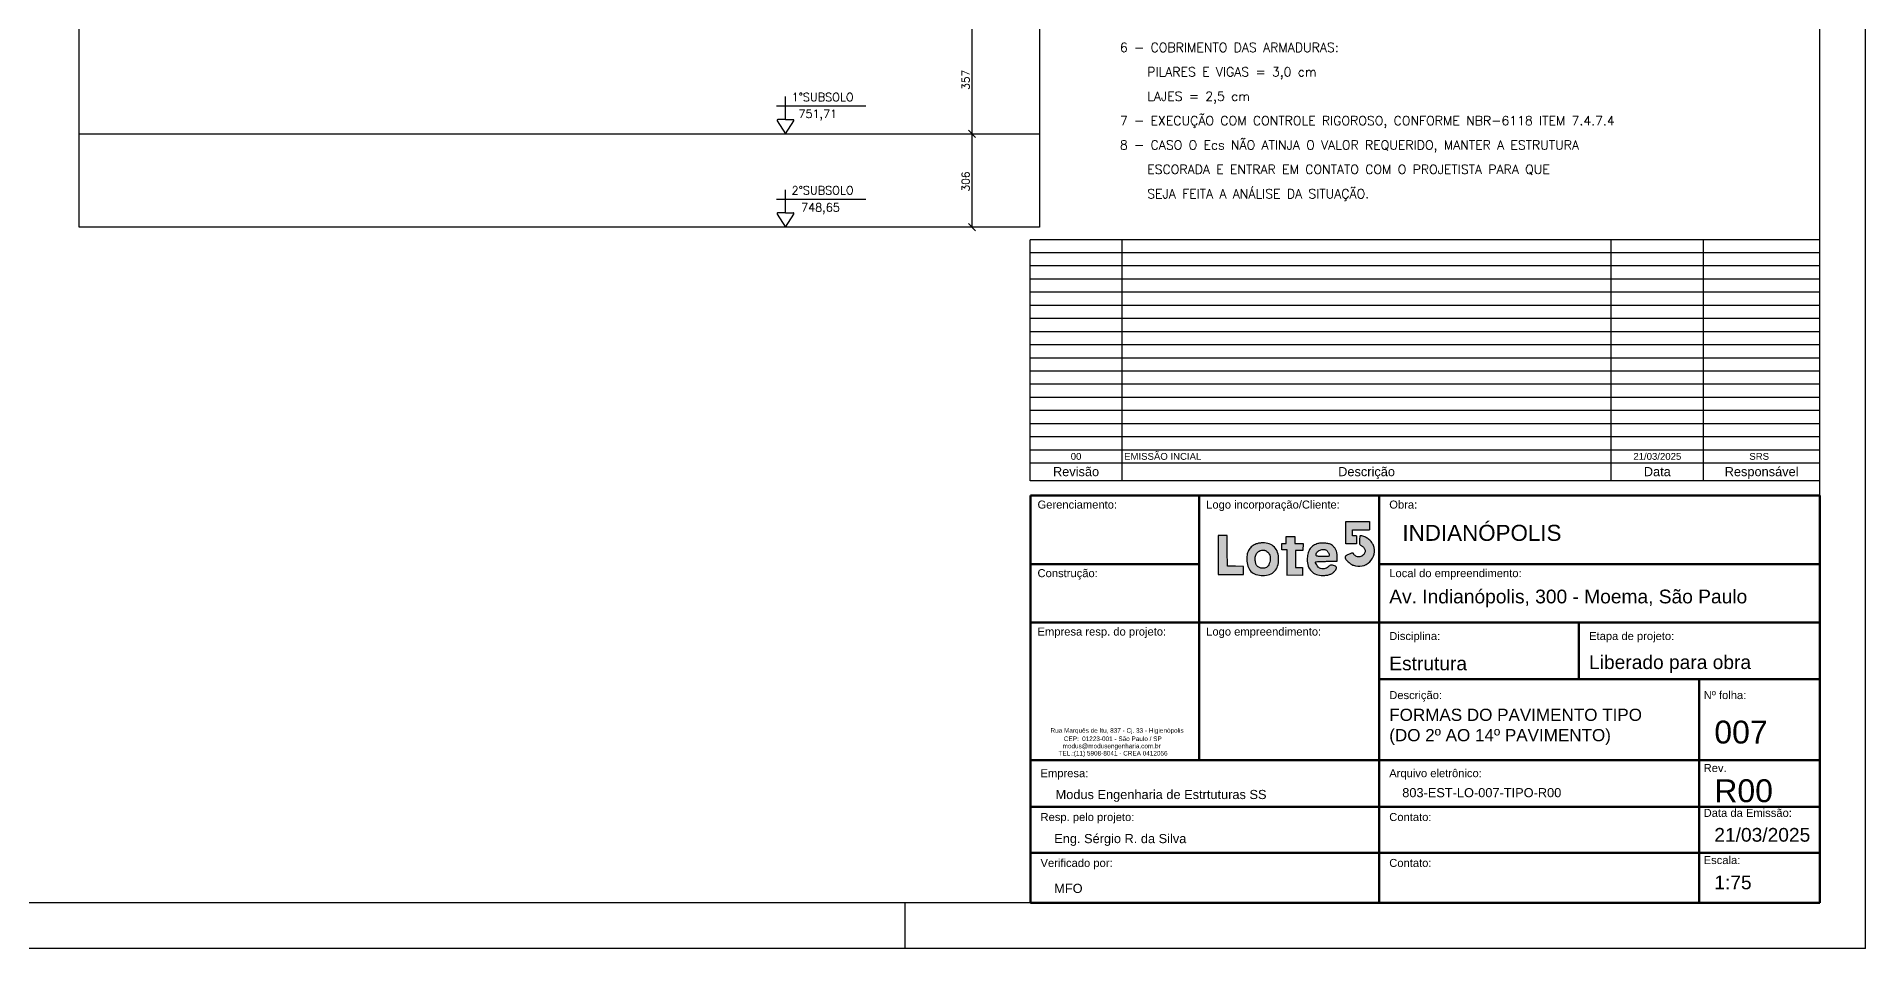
# Model space of a CAD drawing. Extents: x 39030 to 46920, y 0 to 4455.
# Drawn here: x 43921 to 46920, y 0 to 1496 of the extents above; entities that cross this region are included whole.
import ezdxf

# ---------------------------------------------------------------- set-up
doc = ezdxf.new("R2010")
doc.units = 0
doc.header["$LTSCALE"] = 75
doc.header["$MEASUREMENT"] = 0
doc.layers.get('0').update_dxf_attribs({"color": 3, "linetype": 'CONTINUOUS'})
for name, color, linetype in [('216', 3, 'CONTINUOUS'), ('222', 6, 'CONTINUOUS'), ('230', 3, 'CONTINUOUS'), ('231', 1, 'CONTINUOUS'), ('250', 1, 'CONTINUOUS')]:
    doc.layers.add(name, color=color, linetype=linetype)
for name, color, linetype, lineweight in [('A-DETL-THIN', 3, 'CONTINUOUS', 30), ('G-ANNO-TTLB', 6, 'CONTINUOUS', 50), ('G-ANO-TIT', 7, 'CONTINUOUS', 9)]:
    doc.layers.add(name, color=color, linetype=linetype, lineweight=lineweight)
doc.styles.add('Arial_12', font='arial.ttf', dxfattribs={"height": 0.001})
doc.styles.add('Arial_13', font='arial.ttf', dxfattribs={"height": 0.003})
doc.styles.add('Arial_14', font='arial.ttf', dxfattribs={"height": 0.00175})
doc.styles.add('Arial_15', font='arial.ttf', dxfattribs={"height": 0.005})
doc.styles.add('Arial_16', font='arial.ttf', dxfattribs={"height": 0.0035})
doc.styles.add('Arial_17', font='arial.ttf', dxfattribs={"height": 0.0015})
doc.styles.add('Arial_5', font='arial.ttf', dxfattribs={"height": 0.002})
doc.styles.get("Standard").update_dxf_attribs({"font": 'ROMANS.SHX'})

# ---------------------------------------------------------------- blocks, each defined once
blk = doc.blocks.new('lote 5')
at = {"linetype": 'Continuous', "true_color": 0x4554a5}
h = blk.add_hatch(color=175, dxfattribs=at)
h.dxf.hatch_style = 1
h.paths.add_polyline_path([(11, 48), (5.5, 48), (0, 48), (0, 24), (0, 0), (15.5, 0), (31, 0), (31, 5), (31, 9.9), (21.2, 10.2), (11.5, 10.5), (11.2, 29.2)])
h.paths.add_polyline_path([(37.9, 30.8, 0.084936), (35.7, 25.4, 0.054013), (35, 18.7, 0.076254), (36.3, 10.3, 0.121611), (40.1, 4, 0.121091), (46.3, 0.3, 0.075213), (54.8, -1, 0.079274), (63, 0.3, 0.122166), (69.1, 4.1, 0.119298), (72.7, 10.4, 0.073422), (74, 18.9, 0.079741), (72.7, 27.2, 0.113763), (68.8, 33.6, 0.115788), (62.6, 37.5, 0.084778), (54.5, 38.9, 0.027052), (52.7, 38.8, 0.016056), (50.6, 38.5, 0.016045), (48.4, 38.1, 0.026508), (46.7, 37.6, 0.076216), (41.6, 34.8, 0.092554)])
h.paths.add_polyline_path([(50.3, 28.9, -0.127794), (54.5, 30, -0.041315), (55.8, 29.9, -0.029052), (57.3, 29.6, -0.029465), (58.7, 29.1, -0.053017), (59.7, 28.5, -0.174394), (63.1, 23.7, -0.106368), (63.5, 16.8, -0.114375), (61, 10.6, -0.218011), (56.5, 8, -0.062111), (52.1, 8.1, -0.122868), (48.9, 9.4, -0.125878), (46.7, 12, -0.066941), (45.5, 16.1, -0.079418), (45.4, 21.4, -0.106796), (47.1, 25.9, -0.122388)], flags=16)
h = blk.add_hatch(color=175, dxfattribs=at)
h.dxf.hatch_style = 1
h.paths.add_polyline_path([(84.3, -0.7), (103.3, -0.9), (103.3, 8.9), (94.5, 8.9), (94.5, 29.5), (103.5, 29.6), (104.1, 38), (94, 38), (94, 46.6), (83.1, 46.6), (83.1, 38.2), (78, 38.2), (78, 30.3), (84.6, 30.3)])
h = blk.add_hatch(color=175, dxfattribs=at)
h.dxf.hatch_style = 1
h.paths.add_polyline_path([(145.5, 22.7, 0.038669), (145.1, 27.1, 0.075044), (144.1, 30.5, 0.076697), (142.1, 33.4, 0.042002), (138.8, 36.3, 0.103568), (135.5, 37.8, 0.038688), (130.4, 38.6, 0.038727), (125, 38.6, 0.069033), (120.7, 37.6, 0.076395), (115.6, 34.8, 0.090783), (111.9, 30.7, 0.083017), (109.8, 25.2, 0.053063), (109, 18.5, 0.077839), (110.3, 10.2, 0.118578), (114, 4.1, 0.119274), (120.1, 0.3, 0.079352), (128.2, -1, 0.034827), (133.1, -0.7, 0.056094), (137.1, 0.4, 0.06475), (140.3, 2.1, 0.070678), (142.9, 4.6, 0.05252), (144.5, 7.1, 0.188977), (144.6, 8.9, 0.203461), (143.5, 10.3, 0.061382), (140.9, 11.3, 0.028075), (138.8, 11.7, 0.097756), (137.4, 11.6, 0.099528), (136.2, 10.9, 0.029702), (134.7, 9.6, -0.083794), (132.4, 7.9, -0.077181), (129.6, 7.1, -0.07687), (126.7, 7.1, -0.082035), (123.9, 8, -0.102945), (122.4, 9.3, -0.031057), (120.6, 11.9, -0.025111), (119.1, 14.6, -0.415036), (119.6, 15.8, -0.001685), (123.4, 16, -0.005312), (127.7, 16.2, -0.003368), (132.6, 16.3), (145.5, 16.5)])
h.paths.add_polyline_path([(135.6, 22.8, -0.172618), (134.7, 22.3, -0.052233), (132.7, 22.1, -0.004945), (127.7, 22.2, -0.004965), (122.8, 22.4, -0.056436), (120.8, 22.8, -0.196706), (120, 23.4, -0.167259), (119.8, 24.5, -0.166753), (121.7, 28.2, -0.123934), (125.8, 30.5, -0.124843), (130.4, 30.6, -0.170256), (133.9, 28.4, -0.031108), (134.7, 27.2, -0.028485), (135.4, 25.9, -0.029637), (135.9, 24.7, -0.077582), (136, 23.8, -0.175193)], flags=16)
h.paths.add_polyline_path([(172.9, 37.6, 0.143338), (173.6, 36.6, 0.062298), (175, 35.7, -0.052748), (176, 35, -0.029639), (177.2, 34, -0.029212), (178.2, 32.9, -0.041879), (179, 31.7, -0.026096), (179.8, 30.1, -0.101625), (180, 29, -0.101625), (179.8, 27.9, -0.026095), (179, 26.2, -0.071265), (177, 23.6, -0.101562), (174.5, 22.1, -0.11176), (171.9, 21.7, -0.101333), (169.2, 22.4, -0.029919), (168, 23.1, -0.029589), (166.9, 23.9, -0.030964), (166.1, 24.8, -0.091595), (165.7, 25.5, 0.136181), (165.1, 26.2, 0.183723), (164.4, 26.4, 0.06924), (163, 26.1, 0.008384), (160.3, 25.1, 0.02358), (158.4, 24.3, 0.030227), (156.8, 23.3, 0.03105), (155.6, 22.4, 0.166559), (155.2, 21.7, 0.208588), (155.7, 19.5, 0.04086), (158.4, 16.3, 0.042098), (161.9, 13.3, 0.062387), (165.5, 11.4, 0.146494), (176.1, 10.6, 0.142355), (185.5, 15.8, 0.142493), (190.7, 25.1, 0.14685), (189.9, 35.7, 0.073862), (187.8, 39.5, 0.055813), (184.5, 43, 0.054226), (180.3, 45.7, 0.06006), (175.8, 47.4, 0.049988), (174.2, 47.6, 0.271112), (173.5, 47.2, 0.114882), (173.1, 46, 0.007003), (172.8, 42.4, 0.011174), (172.7, 39.1, 0.080533)])
at = {"linetype": 'Continuous', "true_color": 0xadddf7}
h = blk.add_hatch(color=141, dxfattribs=at)
h.dxf.hatch_style = 1
h.paths.add_polyline_path([(185, 54.9), (185, 64.9), (156, 64.9), (156, 37.6), (169.3, 37.6), (169.3, 47.6), (164.2, 47.6), (164.2, 54.9)])
at = {"linetype": 'Continuous'}
for p, q in [((83, 46.6), (94, 46.6)), ((83.1, 38.2), (83.1, 46.6)), ((94, 46.6), (94, 38)), ((156, 37.6), (156, 64.9)), ((156, 64.9), (185, 64.9)), ((164.2, 47.6), (164.2, 54.9)), ((164.2, 54.9), (185, 54.9)), ((169.3, 47.6), (164.2, 47.6)), ((169.3, 47.6), (169.3, 37.6)), ((185, 64.9), (185, 54.9)), ((78, 30.3), (78, 38.2)), ((78, 38.2), (83.1, 38.2)), ((84.6, 30.3), (78, 30.3)), ((84.3, -0.9), (84.6, 30.3)), ((94, 38), (104.1, 38)), ((103.5, 29.6), (94.5, 29.5)), ((94.5, 29.5), (94.5, 8.9)), ((104.1, 38), (103.5, 29.6)), ((169.3, 37.6), (156, 37.6)), ((94.5, 8.9), (103.3, 8.9)), ((103.3, 8.9), (103.3, -0.9)), ((103.3, -0.9), (84.3, -0.7))]:
    blk.add_line(p, q, dxfattribs=at)
blk.add_lwpolyline([(0, 24), (0, 0), (15.5, 0), (31, 0), (31, 5), (31, 9.9), (21.2, 10.2), (11.5, 10.5), (11.2, 29.2), (11, 48), (5.5, 48), (0, 48)], close=True)
for points in [[(172.8, 42.4, 0.011176), (172.7, 39.1, 0.080533), (172.9, 37.6, 0.143338), (173.6, 36.6, 0.062298), (175, 35.7, -0.052748), (176, 35, -0.029614), (177.2, 34, -0.029236), (178.2, 32.9, -0.041879), (179, 31.7, -0.026096), (179.8, 30.1, -0.101625), (180, 29, -0.101625), (179.8, 27.9, -0.026096), (179, 26.2, -0.071264), (177, 23.6, -0.101562), (174.5, 22.1, -0.11176), (171.9, 21.7, -0.101332), (169.2, 22.4, -0.029919), (168, 23.1, -0.029589), (166.9, 23.9, -0.030964), (166.1, 24.8, -0.091595), (165.7, 25.5, 0.136181), (165.1, 26.2, 0.183723), (164.4, 26.4, 0.06924), (163, 26.1, 0.008384), (160.3, 25.1, 0.023581), (158.4, 24.3, 0.030227), (156.8, 23.3, 0.03105), (155.6, 22.4, 0.166559), (155.2, 21.7, 0.208588), (155.7, 19.5, 0.04086), (158.4, 16.3, 0.042098), (161.9, 13.3, 0.062386), (165.5, 11.4, 0.146494), (176.1, 10.6, 0.142355), (185.5, 15.8, 0.142493), (190.7, 25.1, 0.14685), (189.9, 35.7, 0.073863), (187.8, 39.5, 0.055813), (184.5, 43, 0.054226), (180.3, 45.7, 0.06006), (175.8, 47.4, 0.049987), (174.2, 47.6, 0.271111), (173.5, 47.2, 0.114883), (173.1, 46, 0.007002)], [(46.7, 37.6, 0.076216), (41.6, 34.8, 0.092553), (37.9, 30.8, 0.084937), (35.7, 25.4, 0.054013), (35, 18.7, 0.076254), (36.3, 10.3, 0.12161), (40.1, 4, 0.121091), (46.3, 0.3, 0.075213), (54.8, -1, 0.079274), (63, 0.3, 0.122165), (69.1, 4.1, 0.119298), (72.7, 10.4, 0.073422), (74, 18.9, 0.079741), (72.7, 27.2, 0.113746), (68.8, 33.6, 0.115805), (62.6, 37.5, 0.084778), (54.5, 38.9, 0.027052), (52.7, 38.8, 0.016056), (50.6, 38.5, 0.016045), (48.4, 38.1, 0.026508)], [(59.7, 28.5, -0.174394), (63.1, 23.7, -0.106368), (63.5, 16.8, -0.114376), (61, 10.6, -0.218011), (56.5, 8, -0.062111), (52.1, 8.1, -0.122867), (48.9, 9.4, -0.125878), (46.7, 12, -0.066936), (45.5, 16.1, -0.079422), (45.4, 21.4, -0.106796), (47.1, 25.9, -0.122396), (50.3, 28.9, -0.127791), (54.5, 30, -0.041309), (55.8, 29.9, -0.029057), (57.3, 29.6, -0.02946), (58.7, 29.1, -0.053017)], [(120.7, 37.6, 0.076392), (115.6, 34.8, 0.090789), (111.9, 30.7, 0.083014), (109.8, 25.2, 0.053063), (109, 18.5, 0.077839), (110.3, 10.2, 0.118577), (114, 4.1, 0.119274), (120.1, 0.3, 0.079352), (128.2, -1, 0.034827), (133.1, -0.7, 0.056094), (137.1, 0.4, 0.06475), (140.3, 2.1, 0.070679), (142.9, 4.6, 0.052519), (144.5, 7.1, 0.188977), (144.6, 8.9, 0.203461), (143.5, 10.3, 0.061383), (140.9, 11.3, 0.028074), (138.8, 11.7, 0.097756), (137.4, 11.6, 0.099528), (136.2, 10.9, 0.029702), (134.7, 9.6, -0.083794), (132.4, 7.9, -0.077181), (129.6, 7.1, -0.076871), (126.7, 7.1, -0.082035), (123.9, 8, -0.102944), (122.4, 9.3, -0.031057), (120.6, 11.9, -0.025111), (119.1, 14.6, -0.317534), (119.3, 15.7, -0.184471), (119.8, 15.8, -0.00161), (123.4, 16, -0.005312), (127.7, 16.2, -0.003368), (132.6, 16.3), (145.5, 16.5), (145.5, 22.7, 0.038669), (145.1, 27.1, 0.075045), (144.1, 30.5, 0.076697), (142.1, 33.4, 0.042002), (138.8, 36.3, 0.103568), (135.5, 37.8, 0.038694), (130.4, 38.6, 0.038721), (125, 38.6, 0.069033)], [(133.9, 28.4, -0.031108), (134.7, 27.2, -0.028484), (135.4, 25.9, -0.029638), (135.9, 24.7, -0.077582), (136, 23.8, -0.175194), (135.6, 22.8, -0.172618), (134.7, 22.3, -0.052233), (132.7, 22.1, -0.004945), (127.7, 22.2, -0.004965), (122.8, 22.4, -0.056436), (120.8, 22.8, -0.196706), (120, 23.4, -0.167259), (119.8, 24.5, -0.166753), (121.7, 28.2, -0.123934), (125.8, 30.5, -0.124843), (130.4, 30.6, -0.170257)]]:
    blk.add_lwpolyline(points, format="xyb", close=True)

msp = doc.modelspace()

# ---------------------------------------------------------------- linework, layer by layer
for p, q in [((46920.1, 0), (46920.1, 4455)), ((45345.1, 0), (45345.1, 75)), ((46920.1, 0), (39030.1, 0))]:
    msp.add_line(p, q)
msp.add_lwpolyline([(45345.1, 0), (45345.1, 75)])
at = {"layer": '216'}
for p, q in [((45449, 1342), (45460.7, 1330.3)), ((45449, 1189), (45460.7, 1177.3))]:
    msp.add_line(p, q, dxfattribs=at)
at = {"layer": '222'}
for q in [(46845.1, 4380), (39217.6, 75)]:
    msp.add_line((46845.1, 75), q, dxfattribs=at)
at = {"layer": '230'}
msp.add_line((43991, 1336.1), (45565.6, 1336.1), dxfattribs=at)
msp.add_lwpolyline([(43991, 1516.1), (45565.6, 1516.1), (45565.6, 1183.1), (43991, 1183.1), (43991, 1516.1)], dxfattribs=at)
at = {"layer": '231'}
for p, q in [((45134.2, 1382.1), (45280.7, 1382.1)), ((45149.2, 1359.6), (45149.2, 1397.1)), ((45135.6, 1357.5), (45149.2, 1336.1)), ((45149.2, 1359.6), (45136.8, 1359.6)), ((45149.2, 1359.6), (45161.6, 1359.6)), ((45149.2, 1336.1), (45162.7, 1357.5)), ((45149.2, 1206.6), (45149.2, 1244.1)), ((45134.2, 1229.1), (45280.7, 1229.1)), ((45135.6, 1204.5), (45149.2, 1183.1)), ((45149.2, 1206.6), (45136.8, 1206.6)), ((45149.2, 1206.6), (45161.6, 1206.6)), ((45149.2, 1183.1), (45162.7, 1204.5))]:
    msp.add_line(p, q, dxfattribs=at)
for centre, start, end in [((45136.8, 1358.2), 90, 212.377), ((45161.6, 1358.2), 327.6277, 90), ((45136.8, 1205.2), 90, 212.377), ((45161.6, 1205.2), 327.6277, 90)]:
    msp.add_arc(centre, 1.36, start, end, dxfattribs=at)
at = {"layer": '250'}
for p, q in [((45454.8, 1516.1), (45454.8, 1336.1)), ((45454.8, 1336.1), (45454.8, 1183.1))]:
    msp.add_line(p, q, dxfattribs=at)
at = {"layer": 'A-DETL-THIN'}
for p, q in [((46845.1, 1162.5), (45550.2, 1162.5)), ((45550.2, 767.2), (45550.2, 1162.5)), ((46845.1, 1140.9), (45550.2, 1140.9)), ((45701, 817.5), (45701, 1162.5)), ((46503, 817.5), (46503, 1162.5)), ((46654.6, 817.5), (46654.6, 1162.5)), ((46845.1, 1119.4), (45550.2, 1119.4)), ((46845.1, 1097.8), (45550.2, 1097.8)), ((46845.1, 1076.2), (45550.2, 1076.2)), ((46845.1, 1054.7), (45550.2, 1054.7)), ((46845.1, 1033.1), (45550.2, 1033.1)), ((46845.1, 1011.6), (45550.2, 1011.6)), ((46845.1, 990), (45550.2, 990)), ((46845.1, 968.4), (45550.2, 968.4)), ((46845.1, 946.9), (45550.2, 946.9)), ((46845.1, 925.3), (45550.2, 925.3)), ((46845.1, 903.7), (45550.2, 903.7)), ((46845.1, 882.2), (45550.2, 882.2)), ((46845.1, 860.6), (45550.2, 860.6)), ((46845.1, 839), (45550.2, 839)), ((46845.1, 817.5), (45550.2, 817.5)), ((45701, 795.9), (45701, 817.5)), ((46503, 795.9), (46503, 817.5)), ((46654.6, 795.9), (46654.6, 817.5)), ((45701, 795.9), (45550.2, 795.9)), ((46503, 795.9), (45701, 795.9)), ((45701, 767.2), (45701, 795.9)), ((46654.6, 795.9), (46503, 795.9)), ((46503, 767.2), (46503, 795.9)), ((46845.1, 795.9), (46654.6, 795.9)), ((46654.6, 767.2), (46654.6, 795.9)), ((46845.1, 767.2), (45550.2, 767.2))]:
    msp.add_line(p, q, dxfattribs=at)
at = {"layer": 'G-ANNO-TTLB'}
for p, q in [((45550.7, 75), (45550.7, 742.7)), ((45550.7, 742.7), (46845.1, 742.7)), ((46845.1, 742.7), (46845.1, 75)), ((45827.3, 630.2), (45550.7, 630.2)), ((46845.1, 630.2), (46122.6, 630.2)), ((45550.7, 534.5), (46845.1, 534.5)), ((46450.3, 534.5), (46450.3, 441.4)), ((46647.6, 441.4), (46647.6, 75)), ((46845.1, 156.8), (45550.7, 156.8)), ((46845.1, 75), (45550.7, 75))]:
    msp.add_line(p, q, dxfattribs=at)

# ---------------------------------------------------------------- block references
at = {"linetype": 'Continuous', "xscale": 1.340735350128545, "yscale": 1.340735350128545, "zscale": 1.340735350128545}
msp.add_blockref('lote 5', (45858.6, 613.1), dxfattribs=at)

# ---------------------------------------------------------------- texts
for s, height, p in [('6 - COBRIMENTO DAS ARMADURAS:', 15, (45697.6, 1470.3)), ('    PILARES E VIGAS = 3,0 cm', 15, (45697.6, 1430.3)), ('1%%dSUBSOLO', 13.5, (45159.1, 1389.7)), ('    LAJES = 2,5 cm', 15, (45697.6, 1390.3)), ('751,71', 13.5, (45170.2, 1362.2)), ('7 - EXECUÇÃO COM CONTROLE RIGOROSO, CONFORME NBR-6118 ITEM 7.4.7.4', 15, (45697.6, 1350.3)), ('8 - CASO O Ecs NÃO ATINJA O VALOR REQUERIDO, MANTER A ESTRUTURA', 15, (45697.6, 1310.3)), ('    ESCORADA E ENTRAR EM CONTATO COM O PROJETISTA PARA QUE', 15, (45697.6, 1270.3)), ('2%%dSUBSOLO', 13.5, (45159.1, 1236.7)), ('    SEJA FEITA A ANÁLISE DA SITUAÇÃO.', 15, (45697.6, 1230.3)), ('748,65', 13.5, (45174.6, 1208.7))]:
    msp.add_text(s, height=height).set_placement(p)
at = {"layer": '216'}
for s, p in [('357', (45451, 1408.3)), ('306', (45451, 1241.8))]:
    msp.add_text(s, height=12.75, rotation=90, dxfattribs=at).set_placement(p)
at = {"layer": 'G-ANO-TIT', "line_spacing_factor": 0.941778}
for s, insert, char_height, width, attachment_point, style in [('00', (45625.6, 812.7), 11.25, 20.935, 2, 'Arial_17'), ('EMISSÃO INCIAL', (45704.4, 812.7), 11.25, 397.356, 1, 'Arial_17'), ('{\\C7;21/03/2025}', (46578.8, 812.7), 11.25, 94.208, 2, 'Arial_17'), ('\\pxql;{\\C7;SRS}', (46748.2, 812.7), 11.25, 37.048, 2, 'Arial_17'), ('Revisão', (45625.6, 789.6), 15, 90.534, 2, 'Arial_5'), ('Descrição', (46102, 789.6), 15, 111.102, 2, 'Arial_5'), ('Data', (46578.8, 789.6), 15, 52.888, 2, 'Arial_5'), ('Responsável', (46749.8, 789.6), 15, 144.891, 2, 'Arial_5')]:
    msp.add_mtext(s, dxfattribs=dict(at, insert=insert, char_height=char_height, width=width, attachment_point=attachment_point, style=style))
at = {"layer": 'G-ANO-TIT', "attachment_point": 1}
for s, insert, char_height, width, style in [('Gerenciamento:', (45562.4, 734.6), 13.125, 156.93, 'Arial_14'), ('Logo incorporação/Cliente:', (45839, 734.6), 13.125, 264.557, 'Arial_14'), ('Obra:', (46139.2, 734.6), 13.12, 55.316, 'Arial_14'), ('INDIANÓPOLIS', (46160.8, 694.8), 26.25, 320.475, 'Arial_16'), ('Construção:', (45562.4, 622.1), 13.125, 120.253, 'Arial_14'), ('Local do empreendimento:', (46139.2, 622.1), 13.125, 262.152, 'Arial_14'), ('Av. Indianópolis, 300 - Moema, São Paulo', (46139.2, 588.5), 22.5, 725.728, 'Arial_13'), ('Empresa resp. do projeto:', (45562.4, 526.3), 13.125, 254.937, 'Arial_14'), ('Logo empreendimento:', (45839, 526.3), 13.125, 228.481, 'Arial_14'), ('Disciplina:', (46139.2, 519), 13.125, 98.608, 'Arial_14'), ('Etapa de projeto:', (46466.9, 519), 13.125, 168.956, 'Arial_14'), ('{\\C7;Liberado para obra}', (46466.9, 480.8), 22.5, 431.709, 'Arial_13'), ('Descrição:', (46139.2, 422.1), 13.12, 104.019, 'Arial_14'), ('Nº folha:', (46654.8, 422.1), 13.12, 84.177, 'Arial_14'), ('{\\C7;FORMAS DO PAVIMENTO TIPO \\P(DO 2º AO 14º PAVIMENTO)}', (46139.2, 393.2), 20, 536.446, 'Arial_13'), ('007', (46672.3, 373.6), 37.5, 108.228, 'Arial_15'), ('Rev.', (46654.8, 302.5), 13.12, 44.494, 'Arial_14'), ('Arquivo eletrônico:', (46139.2, 294), 13.125, 181.582, 'Arial_14'), ('R00', (46672.3, 277.4), 37.5, 118.449, 'Arial_15'), ('{\\C7;803-EST-LO-007-TIPO-R00}', (46160.5, 263), 15, 334.905, 'Arial_5'), ('Resp. pelo projeto:', (45567.3, 222.1), 13.125, 185.791, 'Arial_14'), ('Contato:', (46139.2, 222.1), 13.12, 84.177, 'Arial_14'), ('Data da Emissão:', (46654.8, 228.9), 13.125, 173.165, 'Arial_14'), ('{\\C7;Eng. Sérgio R. da Silva}', (45589.8, 187.7), 15, 307.848, 'Arial_5'), ('{\\C7;21/03/2025}', (46672.3, 197.6), 22.5, 194.81, 'Arial_13'), ('Verificado por:', (45567.3, 146.8), 13.125, 141.899, 'Arial_14'), ('Contato:', (46139.2, 146.8), 13.12, 84.177, 'Arial_14'), ('{\\C7;MFO}', (45589.8, 106), 15, 221.867, 'Arial_5')]:
    msp.add_mtext(s, dxfattribs=dict(at, insert=insert, char_height=char_height, width=width, style=style))
at = {"layer": 'G-ANO-TIT', "attachment_point": 1, "bg_fill": 3, "box_fill_scale": 1.25, "bg_fill_color": 256, "bg_fill_true_color": 13158600, "bg_fill_transparency": 0}
for s, insert, char_height, width, style in [('{\\C7;Estrutura}', (46139.2, 478.7), 22.5, 189.399, 'Arial_13'), ('CEP:^I01223-001 - São Paulo / SP', (45605.6, 347.7), 7.5, 162.005, 'Arial_12'), ('{\\C7;Modus Engenharia de Estrtuturas SS}', (45592, 260), 15, 505.593, 'Arial_5'), ('{\\C7;1:75}', (46672.3, 119.6), 22.5, 89.214, 'Arial_13')]:
    msp.add_mtext(s, dxfattribs=dict(at, insert=insert, char_height=char_height, width=width, style=style))

# ---------------------------------------------------------------- next in the draw order: linework, layer by layer
at = {"layer": 'G-ANNO-TTLB'}
for p, q in [((46122.6, 742.7), (46122.6, 75)), ((46122.6, 441.4), (46845.1, 441.4)), ((45550.7, 232), (46845.1, 232))]:
    msp.add_line(p, q, dxfattribs=at)

# ---------------------------------------------------------------- next in the draw order: texts
at = {"layer": 'G-ANO-TIT', "insert": (45603.5, 335.8), "char_height": 7.5, "width": 165.677, "attachment_point": 1, "style": 'Arial_12', "bg_fill": 3, "box_fill_scale": 1.25, "bg_fill_color": 256, "bg_fill_true_color": 13158600, "bg_fill_transparency": 0}
msp.add_mtext('modus@modusengenharia.com.br', dxfattribs=at)
at = {"layer": 'G-ANO-TIT', "char_height": 13.12, "attachment_point": 1, "style": 'Arial_14'}
for s, insert, width in [('Empresa:', (45567.3, 294), 94.399), ('Escala:', (46654.8, 151.5), 71.551)]:
    msp.add_mtext(s, dxfattribs=dict(at, insert=insert, width=width))

# ---------------------------------------------------------------- next in the draw order: texts
at = {"layer": 'G-ANO-TIT', "char_height": 7.5, "attachment_point": 1, "style": 'Arial_12', "bg_fill": 3, "box_fill_scale": 1.25, "bg_fill_color": 256, "bg_fill_true_color": 13158600, "bg_fill_transparency": 0}
for s, insert, width in [('Rua Marquês de Itu, 837 - Cj. 33 - Higienópolis', (45583.7, 361.3), 230.19), ('TEL.:(11) 5908-8041 - CREA 0412056', (45596.9, 323.9), 180.604)]:
    msp.add_mtext(s, dxfattribs=dict(at, insert=insert, width=width))

# ---------------------------------------------------------------- next in the draw order: linework, layer by layer
at = {"layer": 'G-ANNO-TTLB'}
for p, q in [((45827.3, 308.6), (45827.3, 742.7)), ((46845.1, 308.6), (45550.7, 308.6))]:
    msp.add_line(p, q, dxfattribs=at)

doc.saveas('drawing.dxf')
